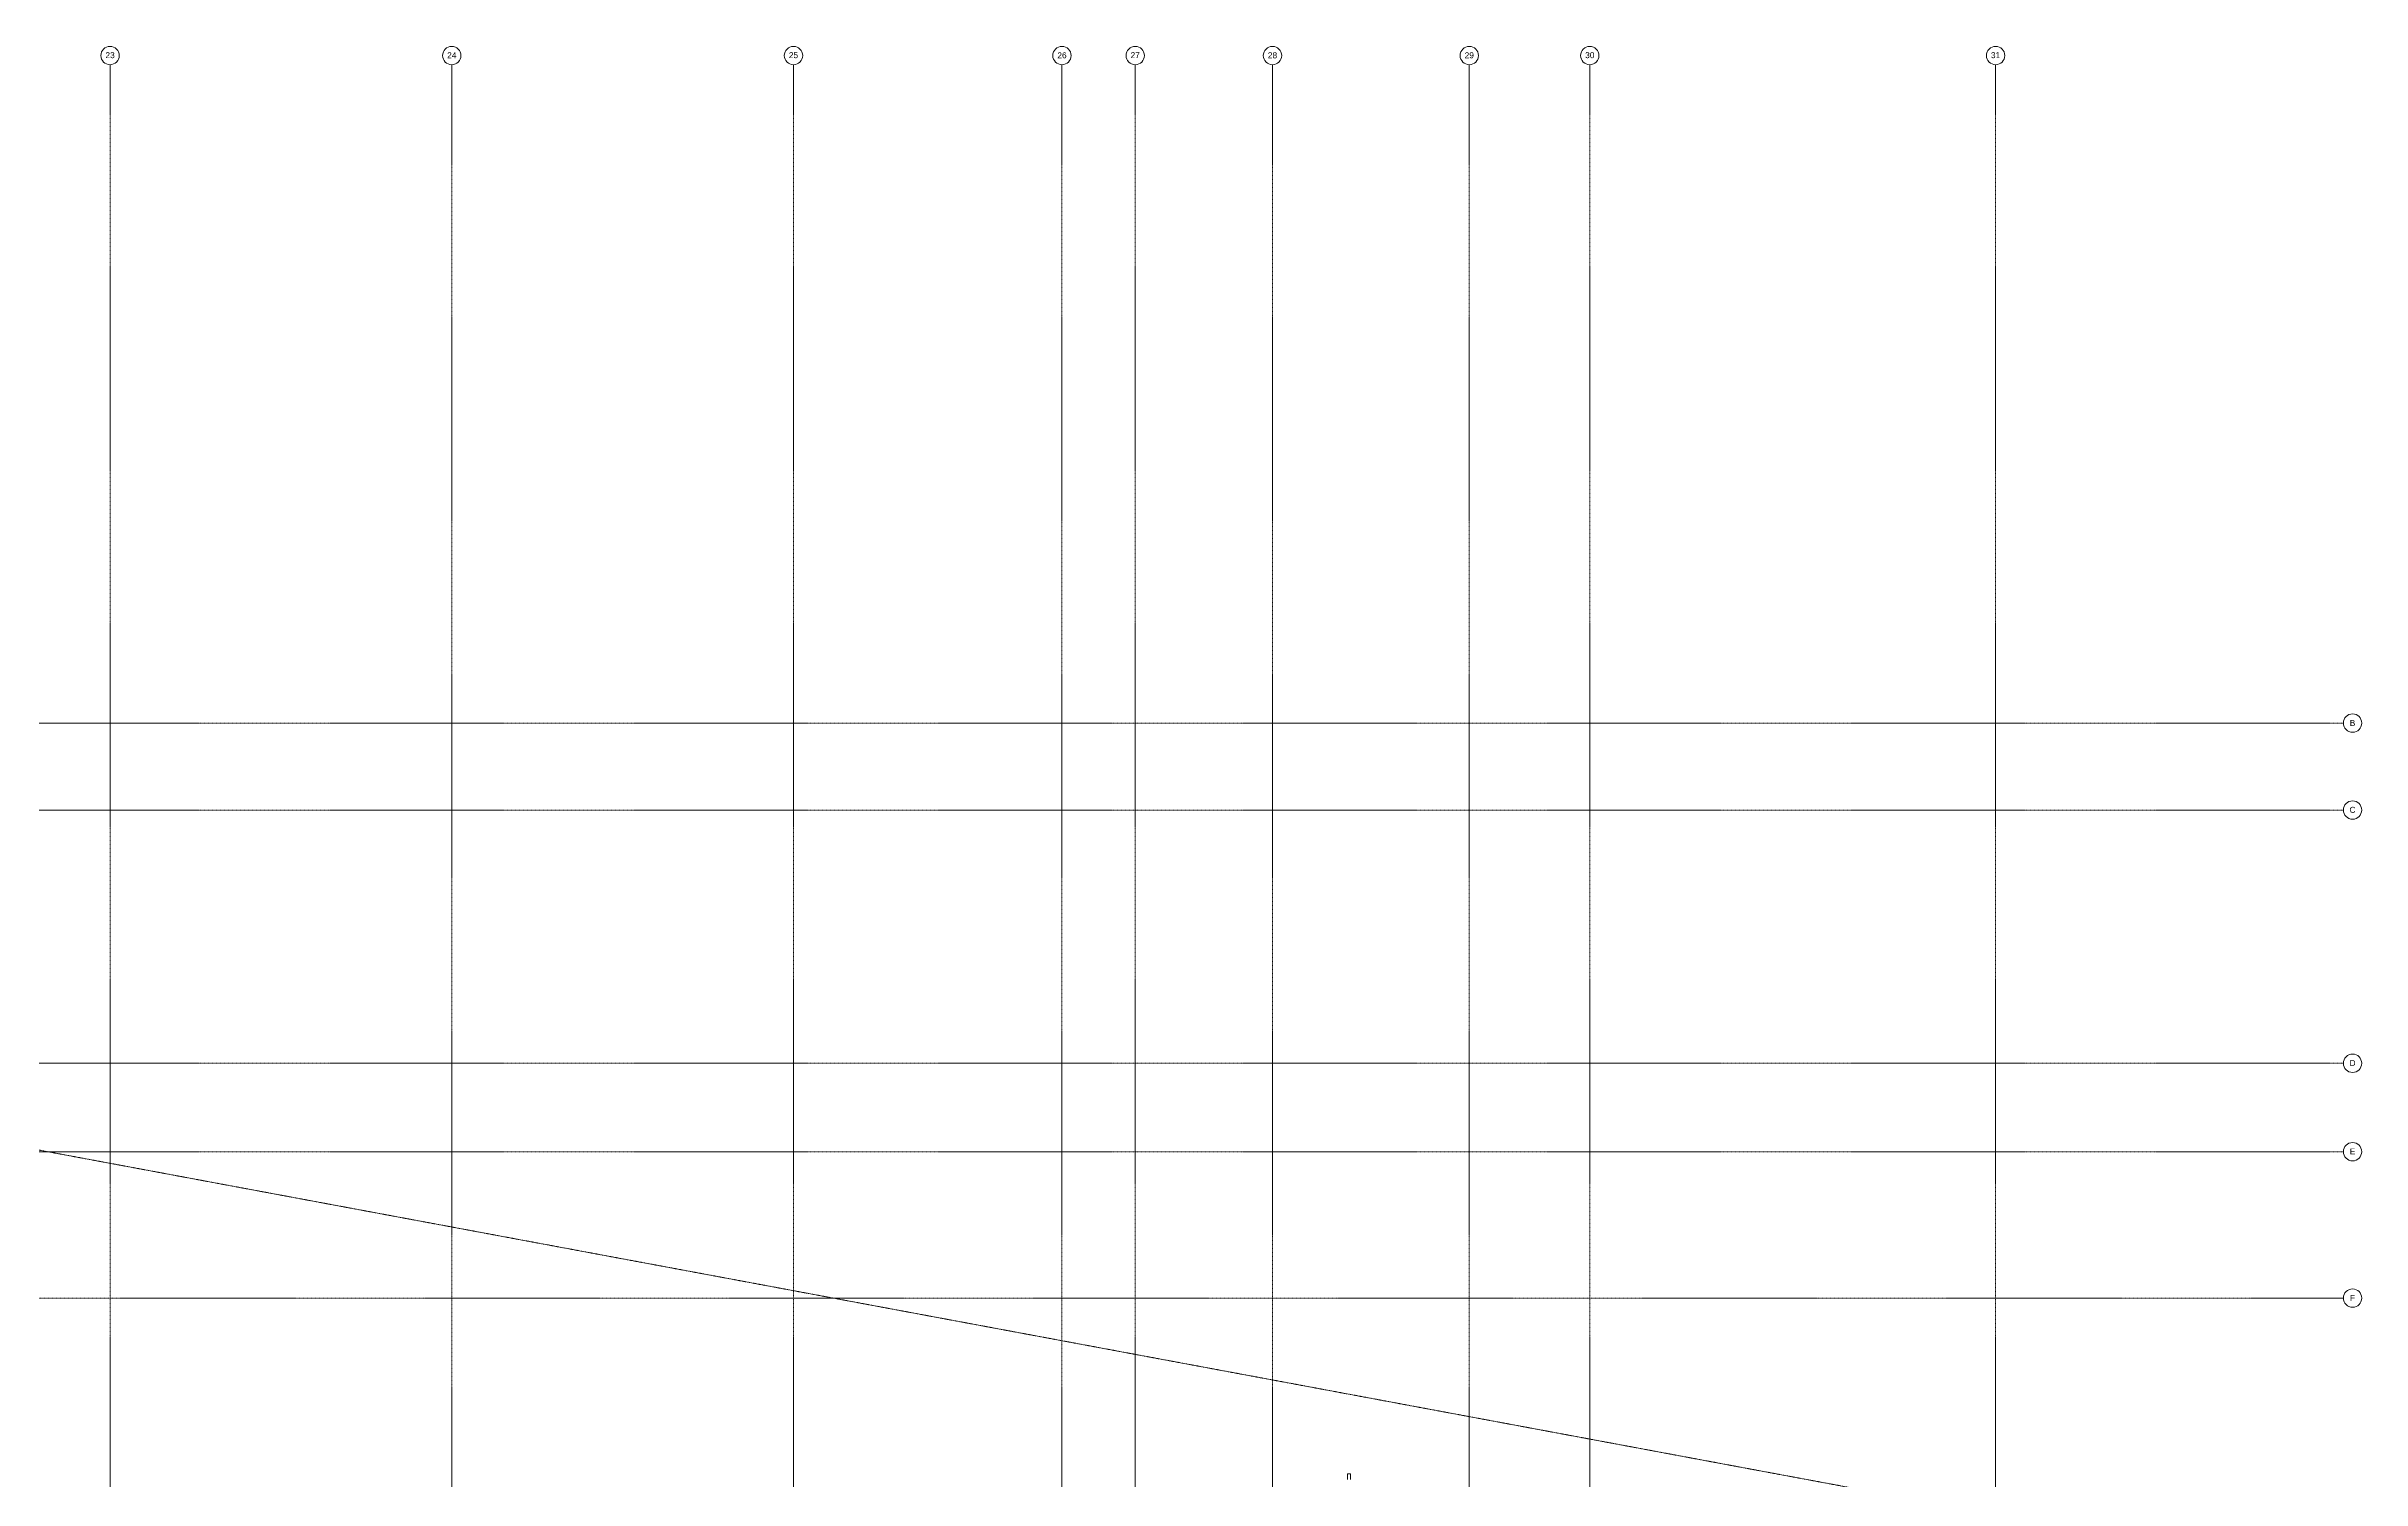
# Model space of a CAD drawing. Header units: inches. Extents: x -3679 to 241, y -496 to 1784.
# Drawn here: x -1278 to 240, y 844 to 1784 of the extents above; entities that cross this region are included whole.
import ezdxf

# ---------------------------------------------------------------- set-up
doc = ezdxf.new("R2010")
doc.units = ezdxf.units.IN
doc.header["$MEASUREMENT"] = 0
doc.linetypes.add('Grid Line', pattern=[0.875, 0.5, -0.125, 0.125, -0.125])
for name, color, linetype, lineweight in [('P-PIPE', 1, 'Continuous', 9), ('S-GRID', 8, 'Continuous', 9), ('S-GRID-IDEN', 8, 'Continuous', 13)]:
    doc.layers.add(name, color=color, linetype=linetype, lineweight=lineweight)
doc.styles.add('Arial', font='arial.ttf', dxfattribs={"height": 3.934132})

# ---------------------------------------------------------------- blocks, each defined once
blk = doc.blocks.new('Grid - 3_16_-139788-SECOND LEVEL')
at = {"layer": 'S-GRID-IDEN'}
blk.add_circle((0, 0), 0.188, dxfattribs=at)

msp = doc.modelspace()

# ---------------------------------------------------------------- linework, layer by layer
at = {"layer": 'P-PIPE'}
for p, q in [((-424.8, 847.7), (-424.8, 844)), ((-424.8, 847.7), (-422.9, 847.7)), ((-422.9, 844), (-422.9, 847.7))]:
    msp.add_line(p, q, dxfattribs=at)
at = {"layer": 'S-GRID', "linetype": 'Grid Line'}
msp.add_line((-3580, 1488.3), (228, 778.5), dxfattribs=at)

# ---------------------------------------------------------------- block references
at = {"layer": 'S-GRID-IDEN', "xscale": 31.99999999999999, "yscale": 31.99999999999999, "zscale": 31.99999999999999}
for p, rotation in [((-1236, 1777.7), 180), ((-788, 1777.7), 180), ((-564, 1777.7), 180), ((-266, 1777.7), 180), ((0, 1777.7), 180), ((234, 1340), 269.9999999999996), ((234, 1283), 269.9999999999996), ((234, 1117), 269.9999999999996), ((234, 1059), 269.9999999999996), ((234, 963), 90)]:
    msp.add_blockref('Grid - 3_16_-139788-SECOND LEVEL', p, dxfattribs=dict(at, rotation=rotation))
for p in [(-1012, 1777.7), (-612, 1777.7), (-474, 1777.7), (-345, 1777.7)]:
    msp.add_blockref('Grid - 3_16_-139788-SECOND LEVEL', p, dxfattribs=at)

# ---------------------------------------------------------------- next in the draw order: texts
at = {"layer": 'S-GRID-IDEN', "lineweight": 9, "char_height": 3.93, "attachment_point": 2, "line_spacing_factor": 0.938532, "style": 'Arial', "bg_fill": 3, "box_fill_scale": 1.25, "bg_fill_color": 0, "bg_fill_transparency": 0}
for s, insert, width in [('23', (-1236, 1779.9), 7.296), ('24', (-1012, 1779.8), 7.296), ('25', (-788, 1779.9), 7.296), ('26', (-612, 1779.8), 7.296), ('27', (-564, 1779.9), 7.296), ('28', (-474, 1779.8), 7.296), ('29', (-345, 1779.8), 7.296), ('30', (-266, 1779.9), 7.296), ('31', (0, 1779.9), 7.296), ('B', (234, 1342.1), 4.368), ('C', (234, 1285.1), 4.704), ('D', (234, 1119.1), 4.704), ('E', (234, 1061.1), 4.368), ('F', (234, 965.1), 3.984)]:
    msp.add_mtext(s, dxfattribs=dict(at, insert=insert, width=width))

# ---------------------------------------------------------------- next in the draw order: linework, layer by layer
at = {"layer": 'S-GRID', "linetype": 'Grid Line'}
for p, q in [((-1236, 1771.7), (-1236, -484.3)), ((-1012, -484.3), (-1012, 1771.7)), ((-788, 1771.7), (-788, -484.3)), ((-612, -484.3), (-612, 1771.7)), ((-564, 1771.7), (-564, -484.3)), ((-474, -484.3), (-474, 1771.7)), ((-345, -484.3), (-345, 1771.7)), ((-266, 1771.7), (-266, -484.3)), ((0, 1771.7), (0, -484.3)), ((-3666.4, 1340), (228, 1340)), ((-3666.4, 1283), (228, 1283)), ((-3666.4, 1117), (228, 1117)), ((-3666.4, 1059), (228, 1059)), ((228, 963), (-3666.4, 963))]:
    msp.add_line(p, q, dxfattribs=at)

doc.saveas('drawing.dxf')
